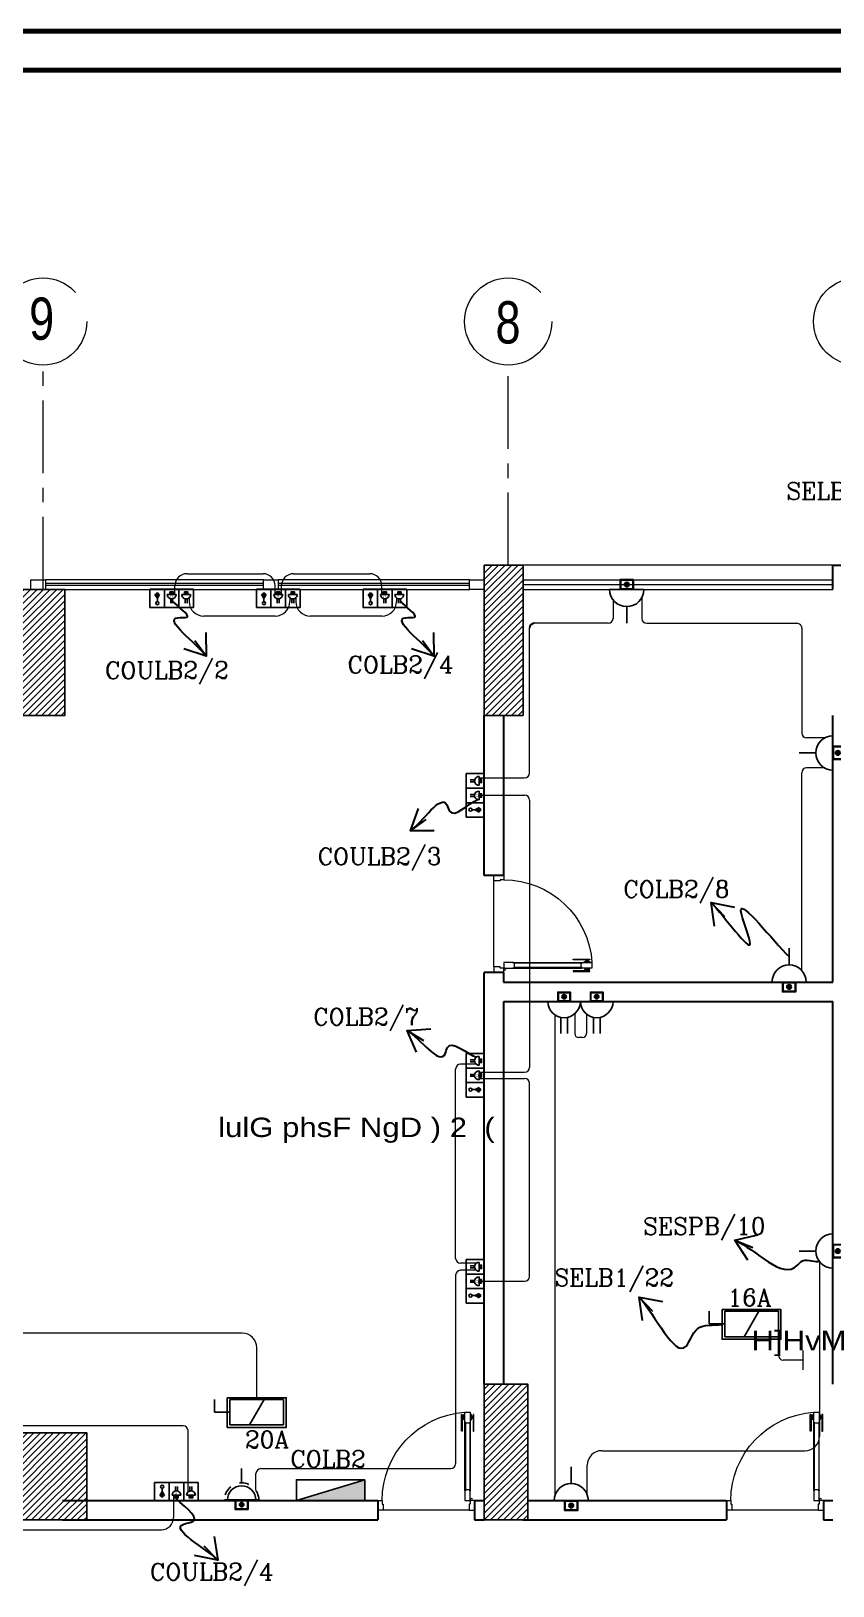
# Model space of a CAD drawing. Extents: x 1315 to 1416, y 473 to 837.
# Drawn here: x 1346.76 to 1355.04, y 719.18 to 735.23 of the extents above; entities that cross this region are included whole.
import ezdxf

# ---------------------------------------------------------------- set-up
doc = ezdxf.new("R2010")
doc.units = 0
doc.header["$MEASUREMENT"] = 0
for name, pattern in [('CENTERX2', [4, 2.5, -0.5, 0.5, -0.5]), ('DASHED', [19.049999999999997, 12.7, -6.349999999999998]), ('DASHED2', [0.375, 0.25, -0.125])]:
    doc.linetypes.add(name, pattern=pattern)
doc.layers.get('0').update_dxf_attribs({"color": 252, "linetype": 'CONTINUOUS', "lineweight": 30})
for name, color, linetype, lineweight in [('axis', 252, 'CENTERX2', 5), ('Column', 252, 'CONTINUOUS', 25), ('DOOR', 252, 'CONTINUOUS', 9), ('elev', 252, 'CONTINUOUS', 9), ('Elevation', 252, 'CONTINUOUS', 18), ('hatch', 252, 'CONTINUOUS', 9), ('R-SWTS-DET1', 252, 'CONTINUOUS', 5), ('Socket', 3, 'CONTINUOUS', 15), ('text', 252, 'CONTINUOUS', 15), ('txt in circle', 252, 'CONTINUOUS', 13), ('UG-BORDER', 20, 'CONTINUOUS', 80), ('Wall', 252, 'CONTINUOUS', 30), ('WINDOW', 252, 'CONTINUOUS', 5), ('WIRRING', 3, 'CONTINUOUS', 5)]:
    doc.layers.add(name, color=color, linetype=linetype, lineweight=lineweight)
for name, color, linetype in [('E-SOCKETS', 6, 'CONTINUOUS'), ('E-WIRING', 3, 'CONTINUOUS'), ('ELE', 2, 'CONTINUOUS'), ('TEL-DATA &TV', 135, 'CONTINUOUS'), ('WIRING', 4, 'CONTINUOUS')]:
    doc.layers.add(name, color=color, linetype=linetype)
doc.styles.add('ARABY', font='sosa.shx')
doc.styles.add('ARIAL', font='arial.ttf')
doc.styles.add('E80', font='romanc.shx')
doc.styles.add('SOSA2', font='SOSA.shx', dxfattribs={"width": 0.8})
doc.dimstyles.new('DIM-100-IN', dxfattribs={"dimtxt": 0.22, "dimasz": 0.1, "dimexe": 0.15, "dimexo": 0.15, "dimgap": 0, "dimtad": 0, "dimrnd": 0.05, "dimzin": 1, "dimdsep": 46, "dimtxsty": 'ARIAL', "dimblk": 'DOT', "dimcen": 0.2, "dimclrd": 256, "dimclre": 256, "dimclrt": 23, "dimadec": 0, "dimazin": 0, "dimtfac": 1, "dimtmove": 2, "dimatfit": 2, "dimldrblk": 'OPEN90', "dimfxl": 0.15, "dimfxlon": 1, "dimtolj": 1, "dimtzin": 0, "dimlwe": -1, "dimarcsym": 0})
pattern_1 = [(45, (1560.843480339304, 392.3424500258063), (-0.0336759604540093, 0.0336759604540093), [])]

# ---------------------------------------------------------------- blocks, each defined once
blk = doc.blocks.new('d3')
at = {"layer": 'DOOR'}
for p, q in [((45.66219845105368, -61.50542731651468), (45.66219845105368, -60.80552485886247)), ((45.66716108980644, -60.80552485886247), (45.66716108980644, -61.50542731651494)), ((45.71382125365007, -60.80552485886247), (45.71382125365007, -61.50542731651468)), ((45.7187838924022, -61.50542731651468), (45.7187838924022, -60.80552485886222)), ((45.67382831334477, -61.71096816359723), (46.56269897921254, -61.71096816359723))]:
    blk.add_line(p, q, dxfattribs=at)
for points in [[(45.63433404877229, -60.89454661118285), (45.62630653108565, -60.89454661118285), (45.62630653108565, -60.72220313771331), (45.6343340487724, -60.72220313771331)], [(45.64605292044875, -60.74001100421696), (45.63961907484534, -60.74001100421696), (45.63961907484534, -60.76023358483233), (45.64605292044875, -60.76023358483233)], [(45.66716108980644, -60.79997007745269), (45.66716108980644, -60.81107964027251), (45.71382125364993, -60.81107964027251), (45.71382125364993, -60.79997007745269), (45.7182650787781, -60.79997007745269), (45.7182650787781, -60.69998401207371), (45.7182650787781, -60.69998401207371), (45.66271726467866, -60.69998401207371), (45.66271726467866, -60.79997007745269)], [(45.73492942300778, -60.74001100421696), (45.74136326861117, -60.74001100421696), (45.74136326861117, -60.76023358483233), (45.73492942300778, -60.76023358483233)], [(45.74664829468384, -60.89454661118285), (45.75467581237065, -60.89454661118285), (45.75467581237065, -60.72220313771307), (45.74664829468399, -60.72220313771307)], [(45.66716108980621, -61.51098209792485), (45.66716108980621, -61.49987253510492), (45.71382125364958, -61.49987253510492), (45.71382125364958, -61.51098209792485), (45.71826507877768, -61.51098209792485), (45.71826507877768, -61.6109681633037), (45.71826507877768, -61.6109681633037), (45.66271726467816, -61.6109681633037), (45.66271726467816, -61.51098209792485)], [(45.61827927578261, -61.71096816359761), (45.61827901339871, -61.6109681633037), (45.66271726467816, -61.6109681633037), (45.66271752706199, -61.6488688263548), (45.67382708988175, -61.6488688263548), (45.67382831334477, -61.71096816359723)], [(46.61827927578308, -61.71096816359787), (46.61827927556809, -61.61096816361901), (46.57370141590845, -61.61096816330421), (46.57370167829221, -61.6488688263548), (46.56259211547228, -61.6488688263548), (46.56269897921254, -61.71096816359723)]]:
    blk.add_lwpolyline(points, close=True, dxfattribs=at)
for points in [[(45.6343340487724, -60.74029926468614, -0.9999999999999998), (45.63961907484534, -60.74029926468614), (45.63961907484534, -60.74029926468614), (45.63961907484534, -60.75994532436286), (45.63961907484534, -60.75994532436286, -0.9999999999999998), (45.6343340487724, -60.75994532436286), (45.6343340487724, -60.75994532436286)], [(45.74664829468399, -60.74029926468614, 0.9999999999999998), (45.74136326861117, -60.74029926468614), (45.74136326861117, -60.74029926468614), (45.74136326861117, -60.75994532436314), (45.74136326861117, -60.75994532436314, 0.9999999999999998), (45.74664829468399, -60.75994532436314), (45.74664829468399, -60.75994532436314)], [(45.66716108980644, -60.81048749761514), (45.66716108980644, -60.81048749761514, -0.9999999999999998), (45.66716108980644, -60.80056222010982)], [(45.71382125364993, -60.81048749761514), (45.71382125364993, -60.81048749761514, 0.9999999999999998), (45.71382125364993, -60.80056222010982)], [(45.66716108980621, -61.50046467776253), (45.66716108980621, -61.50046467776253, 0.9999999999999998), (45.66716108980621, -61.51038995526707)], [(45.71382125364958, -61.50046467776253), (45.71382125364958, -61.50046467776253, -0.9999999999999998), (45.71382125364958, -61.51038995526707)]]:
    blk.add_lwpolyline(points, format="xyb", close=True, dxfattribs=at)
for points in [[(45.65160770185864, -60.76737357491836), (45.64605292044875, -60.76737357491836), (45.64605292044875, -60.73287101413106), (45.65160770185864, -60.73287101413106)], [(45.66271726467858, -60.77775095181284), (45.65160770185864, -60.77775095181284), (45.65160770185864, -60.72220313771307), (45.66271726467858, -60.72220313771307)], [(45.7182650787781, -60.77775095181308), (45.72937464159775, -60.77775095181308), (45.72937464159775, -60.72220313771331), (45.7182650787781, -60.72220313771331)], [(45.72937464159775, -60.76737357491771), (45.73492942300778, -60.76737357491771), (45.73492942300778, -60.73287101413093), (45.72937464159791, -60.73287101413093)]]:
    blk.add_lwpolyline(points, dxfattribs=at)
blk.add_circle((45.65160770185814, -61.59985860048389), 0.0111095628198811, dxfattribs=at)
blk.add_arc((45.66091376422031, -61.6109681633037), 0.9127876516880132, 359.9999999999772, 86.39767896853138, dxfattribs=at)
blk = doc.blocks.new('d8')
at = {"layer": 'DOOR'}
for p, q in [((32.11949057471932, -112.7480921357878), (32.11949057471932, -112.0481896781356)), ((32.12445321347209, -112.0481896781356), (32.12445321347209, -112.748092135788)), ((32.17111337731573, -112.0481896781356), (32.17111337731573, -112.7480921357878)), ((32.17607601606785, -112.7480921357878), (32.17607601606785, -112.0481896781353)), ((32.13112043701042, -112.9536329828703), (33.01999110287822, -112.9536329828703))]:
    blk.add_line(p, q, dxfattribs=at)
for points in [[(32.12445321347209, -112.0426348967258), (32.12445321347209, -112.0537444595456), (32.17111337731561, -112.0537444595456), (32.17111337731561, -112.0426348967258), (32.17555720244376, -112.0426348967258), (32.17555720244376, -111.9426488313468), (32.17555720244376, -111.9426488313468), (32.12000938834433, -111.9426488313468), (32.12000938834433, -112.0426348967258)], [(32.09162617243794, -112.137211430456), (32.0835986547513, -112.137211430456), (32.0835986547513, -111.9648679569864), (32.09162617243805, -111.9648679569864)], [(32.10334504411441, -111.9826758234901), (32.096911198511, -111.9826758234901), (32.096911198511, -112.0028984041054), (32.10334504411441, -112.0028984041054)], [(32.19222154667344, -111.9826758234901), (32.19865539227682, -111.9826758234901), (32.19865539227682, -112.0028984041054), (32.19222154667344, -112.0028984041054)], [(32.20394041834952, -112.137211430456), (32.21196793603632, -112.137211430456), (32.21196793603632, -111.9648679569862), (32.20394041834965, -111.9648679569862)], [(32.12445321347185, -112.753646917198), (32.12445321347185, -112.742537354378), (32.17111337731524, -112.742537354378), (32.17111337731524, -112.753646917198), (32.17555720244334, -112.753646917198), (32.17555720244334, -112.8536329825768), (32.17555720244334, -112.8536329825768), (32.12000938834383, -112.8536329825768), (32.12000938834383, -112.753646917198)], [(32.07557139944827, -112.9536329828707), (32.07557113706436, -112.8536329825768), (32.12000938834383, -112.8536329825768), (32.12000965072765, -112.8915336456279), (32.13111921354742, -112.8915336456279), (32.13112043701042, -112.9536329828703)], [(33.07557139944875, -112.953632982871), (33.07557139923375, -112.8536329828921), (33.03099353957411, -112.8536329825773), (33.03099380195788, -112.8915336456279), (33.01988423913794, -112.8915336456279), (33.01999110287822, -112.9536329828703)]]:
    blk.add_lwpolyline(points, close=True, dxfattribs=at)
for points in [[(32.09162617243805, -111.9829640839593, -0.9999999999999998), (32.096911198511, -111.9829640839593), (32.096911198511, -111.9829640839593), (32.096911198511, -112.002610143636), (32.096911198511, -112.002610143636, -0.9999999999999998), (32.09162617243805, -112.002610143636), (32.09162617243805, -112.002610143636)], [(32.12445321347209, -112.0531523168882), (32.12445321347209, -112.0531523168882, -0.9999999999999998), (32.12445321347209, -112.0432270393829)], [(32.17111337731561, -112.0531523168882), (32.17111337731561, -112.0531523168882, 0.9999999999999998), (32.17111337731561, -112.0432270393829)], [(32.20394041834965, -111.9829640839593, 0.9999999999999998), (32.19865539227682, -111.9829640839593), (32.19865539227682, -111.9829640839593), (32.19865539227682, -112.0026101436362), (32.19865539227682, -112.0026101436362, 0.9999999999999998), (32.20394041834965, -112.0026101436362), (32.20394041834965, -112.0026101436362)], [(32.12445321347185, -112.7431294970356), (32.12445321347185, -112.7431294970356, 0.9999999999999998), (32.12445321347185, -112.7530547745402)], [(32.17111337731524, -112.7431294970356), (32.17111337731524, -112.7431294970356, -0.9999999999999998), (32.17111337731524, -112.7530547745402)]]:
    blk.add_lwpolyline(points, format="xyb", close=True, dxfattribs=at)
for points in [[(32.1088998255243, -112.0100383941915), (32.10334504411441, -112.0100383941915), (32.10334504411441, -111.9755358334042), (32.1088998255243, -111.9755358334042)], [(32.12000938834423, -112.0204157710859), (32.1088998255243, -112.0204157710859), (32.1088998255243, -111.9648679569862), (32.12000938834423, -111.9648679569862)], [(32.17555720244376, -112.0204157710862), (32.18666676526341, -112.0204157710862), (32.18666676526341, -111.9648679569864), (32.17555720244376, -111.9648679569864)], [(32.18666676526341, -112.0100383941908), (32.19222154667344, -112.0100383941908), (32.19222154667344, -111.975535833404), (32.18666676526357, -111.975535833404)]]:
    blk.add_lwpolyline(points, dxfattribs=at)
blk.add_circle((32.10889982552379, -112.842523419757), 0.0111095628198811, dxfattribs=at)
blk.add_arc((32.11820588788596, -112.8536329825768), 0.9127876516880132, 359.9999999999772, 86.39767896853148, dxfattribs=at)
blk = doc.blocks.new('A$C11ED6BD5')
at = {"layer": 'axis', "color": 0, "ltscale": 0.3}
for p, q in [((-35.4500000000005, 21.94999999999959), (-35.4500000000005, 24.2637570894658)), ((-30.65000000000055, 22.19999999999982), (-30.65000000000055, 24.2637570894658))]:
    blk.add_line(p, q, dxfattribs=at)
at = {"layer": 'axis', "color": 0}
for centre in [(-35.4500000000005, 24.71375708946585), (-30.65000000000055, 24.71375708946585), (-27.05000000000041, 24.71375708946585)]:
    blk.add_circle(centre, 0.45, dxfattribs=at)
at = {"layer": 'txt in circle', "color": 0, "ltscale": 0.01, "char_height": 0.4354560000000001, "attachment_point": 5, "style": 'SOSA2'}
for s, insert in [('9', (-35.464521666559, 24.74077560150988)), ('8', (-30.65241588323738, 24.70280159279753))]:
    blk.add_mtext(s, dxfattribs=dict(at, insert=insert))
blk = doc.blocks.new('_Dot')
at = {"color": 0, "linetype": 'ByBlock', "lineweight": -2}
blk.add_line((-0.5, 0), (-1, 0), dxfattribs=at)
at = {"color": 0, "linetype": 'ByBlock', "const_width": 0.5}
blk.add_lwpolyline([(-0.25, 0, 1), (0.25, 0, 1)], format="xyb", close=True, dxfattribs=at)
blk = doc.blocks.new('0PB')
at = {"layer": 'ELE'}
blk.add_hatch(color=256, dxfattribs=at).paths.add_polyline_path([(0.2999999999999971, -0.0749999999999886), (0.2999999999999971, 0.1081413886665246), (-0.2999999999999971, -0.0749999999999886)])
at = {"layer": 'ELE', "color": 5}
blk.add_line((0.2999999999999971, 0.1081413886665246), (-0.2999999999999971, -0.0749999999999886), dxfattribs=at)
at = {"layer": 'ELE', "color": 1}
blk.add_lwpolyline([(0.2999999999999971, 0.1081413886665246), (-0.2999999999999971, 0.1081413886665246), (-0.2999999999999971, -0.0749999999999886), (0.2999999999999971, -0.0749999999999886)], close=True, dxfattribs=at)
blk = doc.blocks.new('220v outlet')
at = {"layer": 'E-SOCKETS'}
blk.add_hatch(color=2, dxfattribs=at).paths.add_polyline_path([(100.5608553812291, -42.97531660401197, 1), (100.4641076379598, -42.97531660401197, 1)])
at = {"layer": 'E-SOCKETS', "color": 2}
for p, q in [((100.5124815095947, -42.52047558899636), (100.5124815096038, -42.17547877504946)), ((100.865947448831, -42.87394152823263), (100.1590155703579, -42.87394152823263)), ((100.865947448831, -42.87394152823263), (100.1590155703579, -42.87394152823263))]:
    blk.add_line(p, q, dxfattribs=at)
for points in [[(100.3741507596271, -42.87394152823286), (100.6508122595619, -42.87394152823286), (100.6508122595619, -43.07669167979154), (100.3741507596271, -43.07669167979154)], [(100.3874403537175, -42.88723112232328), (100.6375226654714, -42.88723112232328), (100.6375226654714, -43.06340208570095), (100.3874403537175, -43.06340208570095)]]:
    blk.add_lwpolyline(points, close=True, dxfattribs=at)
blk.add_circle((100.5124815095947, -42.97531660401197), 0.0483738716346579, dxfattribs=at)
blk.add_arc((100.5124815095947, -42.87394152823286), 0.3534659392366183, 0, 180, dxfattribs=at)
blk = doc.blocks.new('DATA')
at = {"layer": 'TEL-DATA &TV'}
h = blk.add_hatch(color=4, dxfattribs=at)
edge = h.paths.add_edge_path()
edge.add_ellipse((-189.0197189217728, -11.11748090275543), major_axis=(-0.0326570880157601, 0.0326570880157601), ratio=0.9999999999996176, start_angle=93.01029830623747, end_angle=225.0386575379671, ccw=False)
edge.add_line((-189.0506159450366, -11.15180792926182), (-188.988821898509, -11.08315387624903))
edge.add_ellipse((-189.0197189217728, -11.11748090275543), major_axis=(-0.0326570880157871, 0.0326570880157871), ratio=0.9999999999991396, start_angle=225.0386575379804, end_angle=273.0102983062099, ccw=False)
edge = h.paths.add_edge_path()
edge.add_ellipse((-189.0197189217728, -11.11748090275543), major_axis=(-0.03265708801575771, 0.03265708801575771), ratio=0.9999999999996956, start_angle=45.03865753796441, end_angle=93.01029830623781, ccw=False)
edge.add_ellipse((-189.0197189217728, -11.11748090275543), major_axis=(0.03265708801576111, 0.03265708801576111), ratio=0.9999999999996052, start_angle=3.0102983062137127, end_angle=135.0386575379443, ccw=False)
edge.add_line((-188.988821898509, -11.08315387624903), (-189.0506159450366, -11.15180792926182))
blk.add_hatch(color=256, dxfattribs=at).paths.add_polyline_path([(-188.2647618421099, -11.12841746630602), (-188.9049278206275, -10.75881746637606), (-188.9049278205462, -11.49801746637649)])
at = {"layer": 'TEL-DATA &TV', "color": 4}
for p, q in [((-188.9049278206275, -10.75881746637621), (-188.9049278205462, -11.49801746637634)), ((-188.2647618421098, -11.12841746630601), (-188.9049278206275, -10.75881746637621)), ((-188.9049278205462, -11.49801746637634), (-188.2647618421098, -11.12841746630601)), ((-188.2647618421098, -11.12841746630601), (-187.7719618421094, -11.12841746625192))]:
    blk.add_line(p, q, dxfattribs=at)
for points in [[(-188.9049278205741, -11.24466984539943), (-189.1343382894183, -11.24482462896862), (-189.1345100229715, -10.99029196011143), (-188.9050995541273, -10.99013717654224)], [(-188.9050995541273, -10.99013717654224), (-189.1345100229715, -10.99029196011143), (-189.1343382894183, -11.24482462896862), (-188.9049278205741, -11.24466984539943)]]:
    blk.add_lwpolyline(points, close=True, dxfattribs=at)
for centre, radius in [((-189.0197189217728, -11.11748090275543), 0.0461840967794925), ((-187.5255618981928, -11.12825121985976), 0.2463999999999948)]:
    blk.add_circle(centre, radius, dxfattribs=at)
blk = doc.blocks.new('A5555255')
at = {"layer": 'TEL-DATA &TV', "color": 4, "linetype": 'Continuous', "xscale": 0.6586272000000001, "yscale": 0.6586272000000001, "zscale": 0.6586272000000001}
blk.add_blockref('DATA', (124.3112685734211, 7.153731496596702), dxfattribs=at)
blk = doc.blocks.new('A$C268246DA')
at = {"layer": 'TEL-DATA &TV'}
for color, points in [(2, [(-65.54621815992947, 298.5385110995503, 1), (-88.96194087928612, 307.1295514230325, 1)]), (4, [(216.0961628324019, 195.2061868778551, 1), (192.6804401130453, 203.7972272013371, 1)])]:
    blk.add_hatch(color=color, dxfattribs=at).paths.add_polyline_path(points)
at = {"layer": 'TEL-DATA &TV', "color": 6, "ltscale": 0.05}
for p, q in [((-246.3530205652381, 277.4264117181601), (-117.1876152887496, 629.4793879585815)), ((-117.187615288914, 629.4793879581334), (446.0971466952588, 422.8147395159394)), ((35.28936042709336, 174.0940874964648), (164.4547657035817, 526.1470637368863)), ((727.7395276876224, 319.4824152942546), (164.4547657033053, 526.1470637374789)), ((727.739527687621, 319.4824152942507), (164.4547657033053, 526.1470637374789)), ((164.4547657035527, 526.1470637368843), (446.0971466952299, 422.8147395159372)), ((316.9317414187728, 70.76176327548909), (446.0971466952588, 422.8147395159394)), ((316.9317414187438, 70.761763275487), (446.0971466952299, 422.8147395159372)), ((-246.3530205652508, 277.4264117181254), (598.5741224114237, -32.57056094533522)), ((35.28936042678997, 174.0940874970264), (598.5741224114226, -32.57056094533812)), ((598.5741224112903, -32.57056094577604), (727.739527687776, 319.4824152946742)), ((598.5741224112612, -32.57056094577814), (727.739527687776, 319.4824152946742))]:
    blk.add_line(p, q, dxfattribs=at)
at = {"layer": 'TEL-DATA &TV', "color": 2}
for p, q in [((17.29673353893689, 295.9825073966624), (-153.8010129137129, 358.756894360872)), ((17.29673353893689, 295.9825073966624), (-153.8010129137129, 358.756894360872)), ((-56.2531643556205, 418.1268932589618), (-24.94508383302083, 503.4601363503083)), ((-18.70084689033847, 404.3492500284714), (12.60723363226118, 489.6824931198179))]:
    blk.add_line(p, q, dxfattribs=at)
at = {"layer": 'TEL-DATA &TV', "color": 4}
for p, q in [((225.4820261810717, 315.1209291548565), (256.7901067036713, 400.4541722462034)), ((263.0343436463538, 301.3432859243664), (294.3424241689534, 386.6765290157134)), ((298.9391145312684, 192.6501831749672), (127.8413680786184, 255.4245701391768)), ((298.9391145312684, 192.6501831749672), (127.8413680786184, 255.4245701391768))]:
    blk.add_line(p, q, dxfattribs=at)
at = {"layer": 'TEL-DATA &TV', "color": 2}
for points in [[(-101.7321401021914, 339.6532437375709), (-34.77213927254721, 315.0861580198496), (-52.77601893704055, 266.0148187848356), (-119.7360197666556, 290.5819045025592)], [(-99.69577207021617, 335.2566875533107), (-39.16869545689872, 313.0497899879259), (-54.81238696905329, 270.4113749692095), (-115.3394635823395, 292.6182725345675)]]:
    blk.add_lwpolyline(points, close=True, dxfattribs=at)
at = {"layer": 'TEL-DATA &TV', "color": 4}
for points in [[(179.91024089014, 236.3209195158756), (246.8702417197843, 211.7538337981541), (228.8663620552909, 162.6824945631404), (161.9063612256756, 187.2495802808637)], [(181.9466089221153, 231.9243633316153), (242.4736855354327, 209.7174657662306), (226.8299940232781, 167.0790507475146), (166.3029174099919, 189.2859483128724)]]:
    blk.add_lwpolyline(points, close=True, dxfattribs=at)
at = {"layer": 'TEL-DATA &TV', "color": 2}
blk.add_circle((-77.25407951957773, 302.8340312612788), 12.47098677236782, dxfattribs=at)
at = {"layer": 'TEL-DATA &TV', "color": 4}
blk.add_circle((204.3883014727537, 199.5017070395837), 12.47098677236782, dxfattribs=at)
at = {"layer": 'TEL-DATA &TV', "color": 2}
blk.add_arc((-68.25213968735484, 327.3697008787112), 91.12499999988096, 339.8523190011186, 159.8523190011189, dxfattribs=at)
at = {"layer": 'TEL-DATA &TV', "color": 4}
blk.add_arc((213.3902413049765, 224.0373766570159), 91.12499999988096, 339.852319001119, 159.8523190011189, dxfattribs=at)
at = {"layer": 'TEL-DATA &TV', "xscale": 196.5913534604277, "yscale": 196.5913534604277, "zscale": 196.5913534604277, "rotation": 70.39609147349627}
blk.add_blockref('A5555255', (465.5447772398214, 152.3800577645528, -2.3573713e-08), dxfattribs=at)
at = {"color": 4, "linetype": 'Continuous', "insert": (218.1674609014, 291.5191412808954), "char_height": 50, "width": 1867.791663024218, "attachment_point": 1, "rotation": 336.81596514839157, "style": 'ARABY'}
blk.add_mtext('{\\fArial|b0|i0|c0|p34;U}', dxfattribs=at)
blk = doc.blocks.new('220v wp')
at = {"layer": 'E-SOCKETS'}
blk.add_hatch(color=2, dxfattribs=at).paths.add_polyline_path([(384916.9614332173, 119867.0174152404, 1), (384850.7994644494, 119867.0174152404, 1)])
at = {"layer": 'E-SOCKETS', "color": 2}
for p, q in [((384883.8804488731, 120186.3438343438), (384883.8804488731, 120393.015653129)), ((385133.8804488479, 119936.3438343184), (384633.8804488985, 119936.3438343184)), ((385125.6018742993, 119936.3438343184), (384642.1590233676, 119936.3438343184))]:
    blk.add_line(p, q, dxfattribs=at)
for points in [[(384789.2815006464, 119936.3438343184), (384978.4793970204, 119936.3438343184), (384978.4793970204, 119797.6909962018), (384789.2815006464, 119797.6909962018)], [(384798.3697303323, 119927.2556046724), (384969.3911674139, 119927.2556046724), (384969.3911674139, 119806.779225848), (384798.3697303323, 119806.779225848)]]:
    blk.add_lwpolyline(points, close=True, dxfattribs=at)
blk.add_circle((384883.8804488731, 119867.0174152404), 33.08098435951976, dxfattribs=at)
at = {"layer": 'E-SOCKETS', "color": 7, "linetype": 'DASHED'}
blk.add_arc((384883.8804488731, 119936.3438343184), 250.0000000253088, 0, 180, dxfattribs=at)
at = {"layer": 'E-SOCKETS', "color": 2}
blk.add_arc((384883.8804488731, 119936.3438343184), 206.6718187852848, 0, 180, dxfattribs=at)
blk = doc.blocks.new('A$C14C34A6D')
at = {"layer": 'E-SOCKETS'}
blk.add_hatch(color=2, dxfattribs=at).paths.add_polyline_path([(0.0465133381102305, -0.0974760344029164, 1), (-0.0465133381104579, -0.0974760344029164, 1)])
at = {"layer": 'E-SOCKETS', "color": 2}
for p, q in [((-0.0700000000002774, 0.3325843674946611), (-0.0699999999912961, 0.6715988011397656)), ((0.069999999999709, 0.3325843674948032), (0.0700000000086902, 0.671598801136071)), ((0.3398710954196531, 2.842e-13), (-0.3398710954199373, 0)), ((0.3398710954196531, 2.842e-13), (-0.3398710954199373, 0))]:
    blk.add_line(p, q, dxfattribs=at)
for points in [[(-0.1330103365071409, 0), (0.1330103365071409, 0), (0.1330103365071409, -0.1949520688063728), (-0.1330103365071409, -0.1949520688063728)], [(-0.1202318806509766, -0.0127784558561075), (0.1202318806507492, -0.0127784558561075), (0.1202318806507492, -0.1821736129500095), (-0.1202318806509766, -0.1821736129500095)]]:
    blk.add_lwpolyline(points, close=True, dxfattribs=at)
blk.add_circle((0, -0.0974760344029164), 0.0465133381102479, dxfattribs=at)
blk.add_arc((0, 0), 0.3398710954198252, 0, 180, dxfattribs=at)
blk = doc.blocks.new('LOAD BREAK SWITCH IP')
at = {"layer": 'E-SOCKETS', "color": 6}
for p, q in [((1958.319177332392, -128.1367113628075), (1958.319177332392, -128.2674302523955)), ((1958.478696618229, -128.1367113628075), (1959.031317226181, -128.1367113628075)), ((1958.478696618229, -128.3981491417507), (1958.478696618229, -128.1367113628075)), ((1959.031317226181, -128.3981491417507), (1959.031317226181, -128.1367113628075)), ((1958.319177332392, -128.2674302523955), (1958.478696618229, -128.2674302523955)), ((1959.031317226181, -128.3981491417507), (1958.478696618229, -128.3981491417507))]:
    blk.add_line(p, q, dxfattribs=at)
at = {"layer": 'E-SOCKETS', "color": 3}
blk.add_line((1958.83047750828, -128.1367113628075), (1958.679536336131, -128.3981491417507), dxfattribs=at)
at = {"layer": 'E-SOCKETS', "color": 7}
blk.add_lwpolyline([(1958.450942635479, -128.1179605156635), (1959.058616114946, -128.1179605156635), (1959.058616114946, -128.4242977324775), (1958.450942635479, -128.4242977324775)], close=True, dxfattribs=at)

msp = doc.modelspace()

# ---------------------------------------------------------------- hatches: boundary and pattern name
at = {"layer": 'hatch'}
h = msp.add_hatch(dxfattribs=at)
h.set_pattern_fill('ANSI31', color=256, scale=0.015, style=0)
h.set_pattern_definition(pattern_1)
h.paths.add_polyline_path([(1351.439256256537, 728.1645148672793), (1351.839256256537, 728.1645148672793), (1351.839256256537, 729.7145148672798), (1351.439256256537, 729.7145148672798)])
h = msp.add_hatch(dxfattribs=at)
h.set_pattern_fill('ANSI31', color=256, scale=0.015, style=0)
h.set_pattern_definition(pattern_1)
h.paths.add_polyline_path([(1346.661320405785, 728.1645148672793), (1347.111320405785, 728.1645148672793), (1347.111320405785, 729.4645148672795), (1346.661320405785, 729.4645148672795)])
h = msp.add_hatch(dxfattribs=at)
h.set_pattern_fill('ANSI31', color=256, scale=0.015, style=0)
h.set_pattern_definition(pattern_1)
h.paths.add_polyline_path([(1351.439256256538, 719.8645148672795), (1351.889256256538, 719.8645148672795), (1351.889256256538, 721.2645148672797), (1351.439256256538, 721.2645148672797)])
h = msp.add_hatch(dxfattribs=at)
h.set_pattern_fill('ANSI31', color=256, scale=0.015, style=0)
h.set_pattern_definition([(45, (1573.868480339303, 397.6424500258067), (-0.0336759604540093, 0.0336759604540093), [])])
h.paths.add_polyline_path([(1346.436320405785, 719.8645148672797), (1347.336320405785, 719.8645148672797), (1347.336320405785, 720.76451486728), (1346.436320405785, 720.76451486728)])

# ---------------------------------------------------------------- linework, layer by layer
at = {"color": 3}
msp.add_arc((1351.955100468798, 729.0652834906882), 0.05, 90, 179.9999999999935, dxfattribs=at)
at = {"layer": 'Column'}
for points in [[(1351.439256256537, 728.1645148672793), (1351.839256256537, 728.1645148672793), (1351.839256256537, 729.7145148672798), (1351.439256256537, 729.7145148672798)], [(1346.661320405785, 728.1645148672793), (1347.111320405785, 728.1645148672793), (1347.111320405785, 729.4645148672795), (1346.661320405785, 729.4645148672795)], [(1351.439256256538, 719.8645148672795), (1351.889256256538, 719.8645148672795), (1351.889256256538, 721.2645148672797), (1351.439256256538, 721.2645148672797)], [(1346.436320405785, 719.8645148672797), (1347.336320405785, 719.8645148672797), (1347.336320405785, 720.76451486728), (1346.436320405785, 720.76451486728)]]:
    msp.add_lwpolyline(points, close=True, dxfattribs=at)
at = {"layer": 'elev', "linetype": 'Continuous'}
for points in [[(1346.761320405784, 729.5645148672796), (1346.911320405784, 729.5645148672796), (1346.911320405784, 729.4645148672798), (1346.761320405784, 729.4645148672798)], [(1349.161320405784, 729.5645148672796), (1349.311320405784, 729.5645148672796), (1349.311320405784, 729.4645148672798), (1349.161320405784, 729.4645148672798)], [(1351.286320405784, 729.5645148672799), (1351.439256256537, 729.5645148672799), (1351.439256256537, 729.4645148672798), (1351.286320405784, 729.4645148672798)]]:
    msp.add_lwpolyline(points, close=True, dxfattribs=at)
at = {"layer": 'Elevation', "linetype": 'Continuous'}
msp.add_line((1355.036320405784, 729.7145148672798), (1351.839256256536, 729.7145148672798), dxfattribs=at)
at = {"layer": 'UG-BORDER'}
for p, q in [((1411.375634152058, 735.2252771131486), (1315.375634152058, 735.2252771131486)), ((1410.971168465782, 734.820811426873), (1315.78009983833, 734.820811426873))]:
    msp.add_line(p, q, dxfattribs=at)
at = {"layer": 'Wall', "linetype": 'Continuous'}
for p, q in [((1355.036320405784, 729.7145148672798), (1360.311320405784, 729.7145148672798)), ((1355.036320405784, 729.4645148672798), (1355.036320405784, 729.7145148672798)), ((1351.639256256537, 726.5145148672802), (1351.439256256537, 726.5145148672802)), ((1351.639256256537, 725.5145148672797), (1351.439256256537, 725.5145148672797)), ((1351.636320405784, 725.4145148672798), (1355.036320405784, 725.4145148672798)), ((1351.639256256537, 725.2145148672798), (1355.036320405784, 725.2145148672798)), ((1347.086320301159, 720.0645148672768), (1350.339227418996, 720.0645148670646)), ((1350.339227418996, 720.0645148670646), (1350.339227418996, 719.8645148670647)), ((1351.336320405784, 720.0645148672799), (1351.436320405784, 720.0645148672799)), ((1351.339227418996, 720.0645148703516), (1351.339227418996, 719.8645148672797)), ((1351.889256256537, 720.0645148672799), (1353.936320405784, 720.0645148672799)), ((1353.939227418996, 720.0645148596519), (1353.939227418996, 719.8645148672795)), ((1354.936320405784, 720.0645148672792), (1355.036320405784, 720.0645148672792)), ((1354.939227418996, 720.0645148596518), (1354.939227418996, 719.8645148596518)), ((1347.086320301159, 719.8645148672765), (1350.339227418996, 719.8645148670647)), ((1351.339227418996, 719.8645148672797), (1351.436320405784, 719.8645148672797)), ((1351.836320405784, 719.8645148672797), (1353.939227418996, 719.8645148672797)), ((1354.939227418996, 719.8645148672794), (1355.036320405784, 719.8645148672794))]:
    msp.add_line(p, q, dxfattribs=at)
for points in [[(1351.439256256537, 726.5145148672802), (1351.439256256537, 728.1645148672796)], [(1351.639256256537, 726.5145148672802), (1351.639256256537, 728.1645148672796)], [(1355.036320405784, 725.4145148672798), (1355.036320405784, 728.1645148672796)], [(1351.439256256537, 721.2645148672797), (1351.439256256537, 725.5145148672797)], [(1351.639256256537, 725.4145148672798), (1351.639256256537, 725.5145148672797)], [(1351.639256256537, 721.2645148672797), (1351.639256256537, 725.2145148672798)], [(1355.036320405784, 721.2645148672797), (1355.036320405784, 725.2145148672798)]]:
    msp.add_lwpolyline(points, dxfattribs=at)
at = {"layer": 'WINDOW', "linetype": 'Continuous'}
for p, q in [((1349.161320405784, 729.5645148672731), (1346.911320405784, 729.5645148672731)), ((1351.286320405784, 729.5645148672702), (1349.311320405784, 729.5645148672702)), ((1349.161320405784, 729.5245148672726), (1346.911320405784, 729.5245148672726)), ((1349.161320405784, 729.5045148672727), (1346.911320405784, 729.5045148672727)), ((1347.036320301159, 729.4645148672795), (1351.286320405784, 729.4645148672795)), ((1351.286320405784, 729.52451486727), (1349.311320405784, 729.52451486727)), ((1351.286320405784, 729.5045148672698), (1349.311320405784, 729.5045148672698))]:
    msp.add_line(p, q, dxfattribs=at)
at = {"layer": 'WINDOW'}
for p, q in [((1351.839256256536, 729.5645146092136), (1355.036320405784, 729.5645146092136)), ((1351.839256256536, 729.5145146092108), (1355.036320405784, 729.5145146092108)), ((1351.839256256536, 729.4645148672798), (1355.036320405784, 729.4645148672798))]:
    msp.add_line(p, q, dxfattribs=at)
at = {"layer": 'WIRRING', "linetype": 'Continuous'}
for p, q in [((1348.371694011289, 729.6271008979077), (1349.155942035097, 729.6271008979077)), ((1349.470389350307, 729.6271008979083), (1350.256351892723, 729.6271008979083)), ((1348.246694011289, 729.4125314808334), (1348.246694011289, 729.5021008979079)), ((1348.393942854523, 729.3789352352591), (1348.393942854523, 729.3395493236594)), ((1349.280942035098, 729.4125314808342), (1349.280942035098, 729.5021008979079)), ((1349.345389350307, 729.4125314808342), (1349.345389350307, 729.5021008979083)), ((1349.432359356967, 729.3789619844865), (1349.432359356967, 729.3395493236594)), ((1349.493972028438, 729.3789619844865), (1349.493972028438, 729.3394997194162)), ((1350.381351892723, 729.4125314808348), (1350.381351892723, 729.5021008979083)), ((1350.534083343049, 729.3774578676041), (1350.534083343049, 729.3394997194162)), ((1349.282359356967, 729.1895493236595), (1348.543942854523, 729.1895493236595)), ((1350.384083343048, 729.1894997194165), (1349.643972028437, 729.1894997194165)), ((1354.715116189009, 725.5284322698033), (1354.715116189009, 727.5740550457921)), ((1352.170503141212, 720.1266318683116), (1352.170503141212, 725.073780169014)), ((1352.453035417471, 724.8424770610836), (1352.412780086134, 724.8424770610836)), ((1354.898691141849, 722.5284196828543), (1354.898691141849, 720.7295202234551)), ((1352.651417152589, 720.579520223455), (1354.748691141849, 720.579520223455)), ((1352.501417152589, 720.1266318683116), (1352.501417152589, 720.429520223455)), ((1349.08298693012, 720.1683022126466), (1349.08298693012, 720.3442483539975)), ((1348.232685835602, 720.1191039413885), (1348.232685835602, 719.8897237959106)), ((1345.936226889661, 719.7647237959106), (1348.107685835602, 719.7647237959106))]:
    msp.add_line(p, q, dxfattribs=at)
at = {"layer": 'WIRRING', "color": 3}
for p, q in [((1353.064940710593, 729.3809823551982), (1353.064940710593, 729.1652834906881)), ((1352.767387421579, 729.3590384399444), (1352.767387421579, 729.1652834906881)), ((1351.905100468798, 727.5708152656251), (1351.905100468798, 729.0652834906882)), ((1352.717387421579, 729.1152834906882), (1351.955100468798, 729.1152834906882)), ((1353.114940710593, 729.1152834906882), (1354.665116189009, 729.1152834906882)), ((1351.385140048452, 727.5208152656253), (1351.855100468798, 727.5208152656253)), ((1351.409561911205, 727.3416626273538), (1351.855100468798, 727.3416626273538)), ((1351.905100468798, 727.2916626273538), (1351.905100468798, 724.5344607221643)), ((1351.35567350211, 724.5672634061253), (1351.193511847106, 724.5672634061253)), ((1351.143511847106, 722.5637359553817), (1351.143511847106, 724.5172634061255)), ((1351.385140048466, 724.4844607221645), (1351.855100468798, 724.4844607221645)), ((1351.385140048466, 724.4195690123871), (1351.855100468798, 724.4195690123871)), ((1351.905100468798, 722.3770148672756), (1351.905100468798, 724.369569012387)), ((1351.358167783159, 722.5137359553818), (1351.193511847106, 722.5137359553818)), ((1351.143511847106, 722.390293779171), (1351.143511847106, 720.4442483539975)), ((1351.358167783159, 722.440293779171), (1351.193511847106, 722.440293779171)), ((1351.411274967722, 722.3270148672757), (1351.855100468798, 722.3270148672757)), ((1348.332160557562, 720.8370739234601), (1346.08142542121, 720.8370739234601)), ((1348.382160557562, 720.1532798318582), (1348.382160557562, 720.78707392346)), ((1349.13298693012, 720.3942483539975), (1351.093511847106, 720.3942483539975))]:
    msp.add_line(p, q, dxfattribs=at)
at = {"layer": 'WIRRING'}
for p, q in [((1354.715116189009, 729.0652834906882), (1354.715116189009, 727.9829487296802)), ((1354.950409314753, 727.9329487296802), (1354.765116189009, 727.9329487296802)), ((1354.950409314753, 727.624055045792), (1354.765116189009, 727.624055045792)), ((1348.941057030441, 721.792681117938), (1345.02583068637, 721.792681117938)), ((1354.473280591522, 721.7297520033583), (1354.473280591522, 721.5645219846206)), ((1349.091057030441, 721.1257899229288), (1349.091057030441, 721.642681117938)), ((1354.726075912116, 721.5145219846206), (1354.523280591521, 721.5145219846206)), ((1354.726075912116, 721.6137072541648), (1354.726075912116, 721.4153367150763))]:
    msp.add_line(p, q, dxfattribs=at)
at = {"layer": 'WIRRING', "color": 3, "linetype": 'Continuous'}
for p, q in [((1352.372780086135, 725.0873060253543), (1352.372780086135, 724.8824770610837)), ((1352.493035417472, 725.0839701277554), (1352.493035417472, 724.8824770610837))]:
    msp.add_line(p, q, dxfattribs=at)
at = {"layer": 'WIRRING', "linetype": 'Continuous'}
for centre, radius, start, end in [((1348.371694011289, 729.5021008979079), 0.125, 90, 180), ((1349.155942035097, 729.5021008979079), 0.125, 0, 90), ((1349.470389350307, 729.5021008979083), 0.125, 90, 180), ((1350.256351892723, 729.5021008979083), 0.125, 0, 90), ((1348.543942854523, 729.3395493236594), 0.15, 180, 270), ((1349.282359356967, 729.3395493236594), 0.15, 270, 0), ((1349.643972028437, 729.3394997194162), 0.15, 180, 270), ((1350.384083343048, 729.3394997194162), 0.15, 270, 0), ((1354.748691141849, 720.7295202234551), 0.15, 270, 0), ((1352.651417152589, 720.429520223455), 0.15, 90, 180), ((1348.107685835602, 719.8897237959106), 0.125, 270, 0)]:
    msp.add_arc(centre, radius, start, end, dxfattribs=at)
at = {"layer": 'WIRRING', "color": 3}
for centre, start, end in [((1352.717387421579, 729.1652834906881), 270, 0), ((1353.114940710593, 729.1652834906881), 180, 270), ((1354.665116189009, 729.0652834906882), 359.9999999999936, 90), ((1351.855100468798, 727.5708152656251), 270, 359.9999999999936), ((1351.855100468798, 727.2916626273538), 0, 90), ((1351.193511847106, 724.5172634061255), 90, 180), ((1351.855100468798, 724.5344607221643), 270, 0), ((1351.855100468798, 724.369569012387), 0, 90), ((1351.193511847106, 722.5637359553817), 180, 270), ((1351.193511847106, 722.390293779171), 90, 180), ((1351.855100468798, 722.3770148672756), 270, 0), ((1348.332160557562, 720.78707392346), 0, 90), ((1349.13298693012, 720.3442483539975), 90, 180), ((1351.093511847106, 720.4442483539975), 270, 0)]:
    msp.add_arc(centre, 0.05, start, end, dxfattribs=at)
at = {"layer": 'WIRRING'}
for centre, radius, start, end in [((1354.765116189009, 727.9829487296802), 0.05, 180, 270), ((1354.765116189009, 727.5740550457921), 0.05, 90, 180), ((1348.941057030441, 721.642681117938), 0.15, 0, 90), ((1354.523280591521, 721.5645219846206), 0.05, 180, 270)]:
    msp.add_arc(centre, radius, start, end, dxfattribs=at)
at = {"layer": 'WIRRING', "color": 3, "linetype": 'Continuous'}
for centre, start, end in [((1352.412780086134, 724.8824770610837), 180, 270), ((1352.453035417471, 724.8824770610837), 270, 0)]:
    msp.add_arc(centre, 0.04, start, end, dxfattribs=at)

# ---------------------------------------------------------------- block references
at = {"linetype": 'Continuous', "xscale": -1}
msp.add_blockref('d3', (1400.557506957166, 781.6754830305829), dxfattribs=at)
at = {"layer": 'axis'}
msp.add_blockref('A$C11ED6BD5', (1382.336320405785, 707.5145148672798), dxfattribs=at)
at = {"layer": 'E-SOCKETS', "xscale": 0.0007069318784261, "yscale": 0.0007069318784261, "zscale": 0.0007069318784261}
msp.add_blockref('220v wp', (1076.848495301736, 635.2845876763254), dxfattribs=at)
at = {"layer": 'E-WIRING', "xscale": 1.176042218903489, "yscale": 1.176042218903489, "zscale": 1.176042218903489}
msp.add_blockref('0PB', (1349.853043574187, 720.1527180336972), dxfattribs=at)
at = {"layer": 'R-SWTS-DET1', "linetype": 'Continuous', "xscale": -1, "rotation": 270}
msp.add_blockref('d8', (1464.492889239429, 693.4389434678303), dxfattribs=at)
at = {"layer": 'R-SWTS-DET1', "linetype": 'Continuous', "xscale": -1}
msp.add_blockref('d8', (1383.41479855606, 832.9181478529283), dxfattribs=at)
at = {"layer": 'Socket', "color": 3, "linetype": 'Continuous', "xscale": 0.5, "yscale": 0.5, "zscale": 0.5}
for p, rotation in [((1403.16543531945, 708.0275441031633), 180), ((1333.599349641668, 677.5222611329343), 90)]:
    msp.add_blockref('220v outlet', p, dxfattribs=dict(at, rotation=rotation))
msp.add_blockref('220v outlet', (1304.328309871593, 746.8514856313961), dxfattribs=at)
at = {"layer": 'Socket', "color": 3, "linetype": 'DASHED2', "xscale": 0.4950000000000046, "yscale": 0.4950000000000046, "zscale": 0.4950000000000046, "rotation": 180}
for p in [(1352.262683188299, 725.2145148672798), (1352.599155572765, 725.2145148672798)]:
    msp.add_blockref('A$C14C34A6D', p, dxfattribs=at)
at = {"layer": 'WIRRING', "linetype": 'Continuous'}
for p, xscale, yscale, zscale, rotation in [((1348.274748080703, 729.5544456971556), 0.0004999999999472, 0.0004999999999472, 0.0004999999999472, 200.1476809953044), ((1349.374748080703, 729.5544456971556), 0.0004999999999472, 0.0004999999999472, 0.0004999999999472, 200.1476809953044), ((1350.474748080703, 729.5544456971556), 0.0004999999999472, 0.0004999999999472, 0.0004999999999472, 200.1476809953044), ((1351.527054264784, 727.4010972553018), -0.0005000000000539, 0.0004999999999882, 0.0005, 69.85231900918274), ((1351.527054264784, 724.5135972553015), -0.0005000000000539, 0.0004999999999882, 0.0005, 69.85231900918274), ((1351.527054264784, 722.3885972553013), -0.0005000000000539, 0.0004999999999882, 0.0005, 69.85231900918274), ((1348.32387515287, 719.9771897250641), -0.0004999999999472, 0.0004999999999882, 0.0005, 339.8523190046955)]:
    msp.add_blockref('A$C268246DA', p, dxfattribs=dict(at, xscale=xscale, yscale=yscale, zscale=zscale, rotation=rotation))
at = {"layer": 'WIRRING', "color": 3, "linetype": 'Continuous', "xscale": 0.5, "yscale": 0.5, "zscale": 0.5, "rotation": 90}
msp.add_blockref('220v outlet', (1333.599349638973, 672.3830515080774), dxfattribs=at)
at = {"layer": 'WIRRING', "linetype": 'Continuous'}
for p in [(-604.5580366346596, 850.1540497358359), (-609.6637223447717, 849.2437504385922)]:
    msp.add_blockref('LOAD BREAK SWITCH IP', p, dxfattribs=at)
at = {"layer": 'WIRRING', "color": 3, "linetype": 'Continuous', "xscale": 0.5, "yscale": 0.5, "zscale": 0.5}
msp.add_blockref('220v outlet', (1302.079719392099, 741.5014856313962), dxfattribs=at)

# ---------------------------------------------------------------- texts
at = {"layer": 'text', "style": 'SOSA2', "width": 1.199999999999999}
for s, p in [('lulG phsF NgD ) 2  (', (1348.692700026831, 723.8154761474547)), ('H]HvM', (1354.196106850854, 721.6166001673449))]:
    msp.add_text(s, height=0.2, dxfattribs=at).set_placement(p)
at = {"layer": 'WIRING', "color": 7, "style": 'E80'}
for s, p in [('SELB1/13,15,17', (1354.556204422656, 730.3918122869279, -162.9789134131957)), ('SELB1/22', (1352.163456620685, 722.277922065205, -162.9789134131957))]:
    msp.add_text(s, height=0.1764, dxfattribs=at).set_placement(p)
at = {"layer": 'WIRING', "color": 7, "extrusion": (5.961400285250001e-05, -0.0211733752347225, 0.999775817184703), "style": 'E80'}
for s, p in [('COULB2/2', (1349.571371005324, 724.5826621856088, -15.34536156978562)), ('COLB2/4', (1352.073502546681, 724.6339777638008, -15.34644834172017)), ('COULB2/3', (1351.760367698436, 722.6567440432773, -15.30457407680484)), ('COLB2/8', (1354.912550096331, 722.3102033394262, -15.29723496606323)), ('16A', (1355.976807715411, 718.0948938011243, -15.20796226831649))]:
    msp.add_text(s, height=0.1764, dxfattribs=at).set_placement(p)
at = {"layer": 'WIRING', "color": 7, "extrusion": (5.961400285249998e-05, -0.0211733752347225, 0.9997758171847029), "style": 'E80'}
for s, p in [('COLB2/7', (1351.709175003126, 721.0024993848093, -15.26954014108727)), ('SESPB/10', (1355.10810069522, 718.8335844106781, -15.20238331700268)), ('20A', (1350.99437768824, 716.6449563066617, -15.17725519199893)), ('COULB2/4', (1350.007967345597, 715.282120376588, -15.14839277063738))]:
    msp.add_text(s, height=0.1764, dxfattribs=at).set_placement(p)
at = {"layer": 'WIRING', "color": 7, "extrusion": (-8.719379563299999e-06, -0.0211734573613314, 0.9997758171847029), "style": 'E80'}
msp.add_text('COLB2', height=0.1764, dxfattribs=at).set_placement((1349.14048179617, 720.7991942919177, -15.26523450375669))

# ---------------------------------------------------------------- leaders
at = {"layer": 'WIRRING', "color": 6, "linetype": 'ByBlock', "path_type": 1}
for points in [[(1348.569906007669, 728.7749466494788), (1348.277396277112, 729.1732905291957), (1348.369262901065, 729.179372399997), (1348.223163578774, 729.3451393958455)], [(1350.919906007653, 728.7749466494691), (1350.627396277096, 729.1732905291863), (1350.719262901049, 729.1793723999873), (1350.573163578758, 729.345139395836)], [(1350.677198580582, 726.9750178367398), (1351.053205769682, 727.2411190172163), (1351.080313262623, 727.1777673338162), (1351.372165147038, 727.2987735831756)], [(1353.781214441271, 726.2349149523909), (1354.182407349688, 725.8102017915057), (1354.087066031856, 726.149488952407), (1354.584550626392, 725.6774970403847)], [(1350.643080420833, 724.9162077657865), (1351.035598035811, 724.6751244473306), (1351.05852791703, 724.7401050021945), (1351.357631819382, 724.6383361935207)], [(1354.023532316793, 722.750021139812), (1354.671076661249, 722.4927144214192), (1354.710171220586, 722.5310166679112), (1354.887384420734, 722.5299996376199)], [(1353.036085474605, 722.1642486079458), (1353.521657612558, 721.6583324568248), (1353.637500970952, 721.8358662245054), (1353.892906000819, 721.8829206117655)], [(1348.688805376129, 719.4516349062944), (1348.332668364122, 719.8193950213772), (1348.434760568193, 719.8518369656223), (1348.232685835602, 720.1191039413885)]]:
    msp.add_leader(points, dimstyle='DIM-100-IN', override={"dimasz": 0.2, "dimgap": 0.1, "dimtad": 0, "dimfxl": 1.25, "dimfxlon": 1}, dxfattribs=at)

doc.saveas('drawing.dxf')
